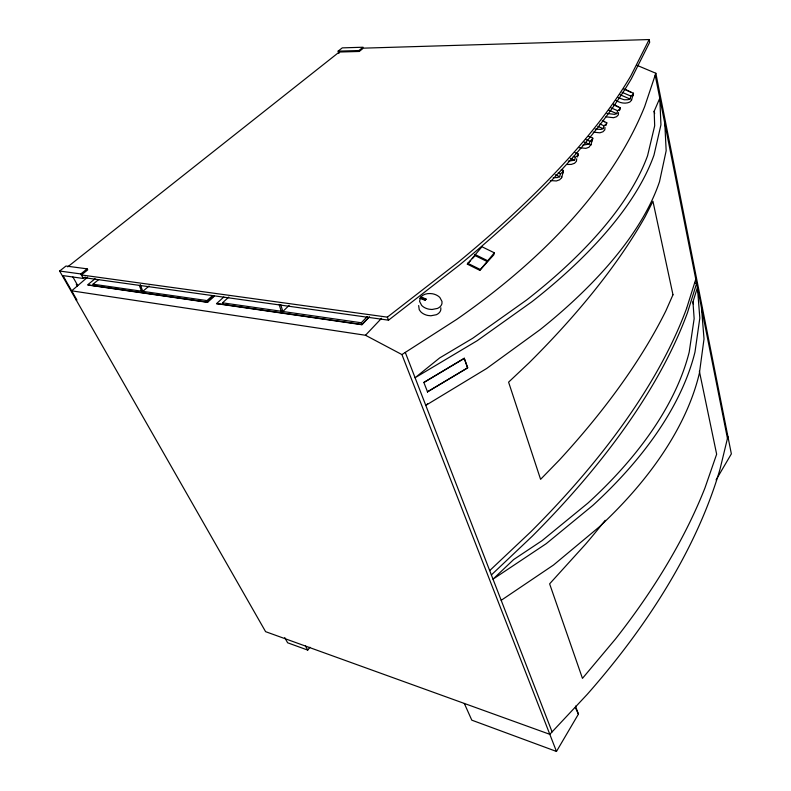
<?xml version="1.0" encoding="UTF-8"?>
<svg xmlns="http://www.w3.org/2000/svg" width="791" height="791" viewBox="0 0 791 791"><rect width="100%" height="100%" fill="white"/><g stroke="black" fill="none" stroke-linecap="round" stroke-linejoin="round"><path stroke-width="1.19" d="M440.844 307.798L440.795 309.864A10.323 7.475 6 0 1 436.345 314.729L430.907 315.777L427.971 315.48A11.944 8.642 6 0 1 420.624 311.664L419.24 309.716L418.657 305.563M632.671 94.742L632.582 96.126L633.492 93.239L623.575 88.987M616.11 100.477C620.095 103.038 625.355 104.125 629.784 102.069L631.475 100.309L633.492 93.239M631.475 100.309L631.525 99.468M613.638 104.857L620.322 107.764L620.263 108.634L617.662 110.73L610.929 107.803M618.503 112.579L618.335 114.873L616.594 116.682L613.589 117.711L605.975 116.831M619.531 109.227L619.432 110.651L620.322 107.764M602.238 120.746L606.746 122.724L606.677 123.614L604.017 125.789L599.776 123.92M604.986 127.519L604.789 129.872L602.999 131.741L599.924 132.799L593.181 132.146M578.992 147.699L585.854 148.362L588.988 147.264L590.917 144.417M590.828 145.336L592.756 138.148L588.504 136.25M575.097 152.594L578.33 154.057L578.231 155.006L575.423 157.31L573.248 156.331M576.708 158.783L576.441 161.285L574.543 163.272L571.329 164.409L567.374 164.488M550.289 180.546L556.35 180.961L559.633 179.794L561.59 177.738L563.33 171.449L563.439 170.47L561.264 169.472M561.59 177.738L561.709 176.759M420.219 298.395L420.298 297.9L425.35 299.888L425.954 298.978L420.901 296.991L420.436 297.9L420.219 298.395L425.271 300.372L425.954 298.978M467.323 264.145L481.927 246.752L494.326 252.804L493.871 254.732L479.811 270.334L467.323 264.145L470.655 260.506M479.811 270.334L494.326 252.804M727.918 436.533L720.047 469.053A652.002 355.564 -30.5 0 1 587.209 694.389L549.814 734.325L265.598 631.663L59.641 271.036L65.979 266.033L87.168 268.851L87.732 269.86L81.394 274.952L387.353 317.142L458.305 262.118A820.277 258.173 -25.6 0 0 630.832 75.877L649.154 39.55L363.366 48.152L359.243 51.464L339.25 52.028M553.235 177.668L557.269 177.589L559.642 176.739L560.433 173.832L563.33 171.449M562.638 173.377L563.439 170.47M568.314 161.107L574.592 160.217L575.423 157.31M577.499 156.964L578.33 154.057M582.927 145.06L589.087 144.209L589.938 141.302L592.677 139.068M591.905 141.055L592.756 138.148M595.139 129.022L600.933 129.437L603.147 128.676L604.017 125.789M605.876 125.621L606.746 122.724M606.984 113.469L614.607 114.359L616.782 113.617L617.662 110.73M692.956 301.925L697.425 287.479L699.817 318.081L695.002 351.955A393.414 214.064 -23.8 0 1 592.785 505.439L546.225 543.674L493.001 579.16L513.626 559.573L541.964 540.718L587.871 503.135A388.243 210.999 -23.8 0 0 689.208 352.064L694.152 318.644L692.956 301.925L693.42 304.219M686.628 308.352L695.783 279.213M618.206 97.698L624.178 99.755L627.886 99.715L630.012 99.004L630.911 96.126L633.443 94.089M636.834 65.258L655.838 73.256L644.675 106.567A899.278 452.234 -6.6 0 1 456.684 319.396L401.927 354.566L365.482 335.265L71.684 290.831L87.643 277.147M654.177 111.234L659.783 98.242L660.94 124.8L653.989 155.085A438.076 183.146 -22.7 0 1 531.789 301.826L477.2 340.703L415.087 377.742L439.638 357.947L472.672 338.291L526.47 300.096A432.222 180.427 -22.7 0 0 647.582 155.669L654.681 125.779L654.177 111.234L654.651 113.558M420.298 297.9L419.576 301.401L421.652 305.415A12.023 8.632 5.5 0 0 429.048 309.202L432.005 309.489L437.482 308.421A10.382 7.455 5.5 0 0 441.951 303.556L442.001 301.49L439.875 297.505A12.043 8.652 5.4 0 0 432.539 293.777C428.495 293.125 423.669 293.659 420.901 296.991M223.784 297.03L216.507 303.655L361.882 324.725L368.814 317.359M464.317 703.446L471.792 720.156L556.478 751.45L578.419 714.125L575.512 706.086M716.073 479.9L731.359 453.886L655.838 73.256M284.711 637.576L287.627 642.786L307.729 650.093L309.973 647.256M472.326 258.687L474.827 255.958M365.482 335.265L381.578 318.269M361.882 324.725L369.535 316.736M361.289 322.768L361.991 324.488L223.27 304.406L222.508 302.824L361.289 322.768L367.222 316.588M289.091 305.435L282.822 311.486L280.726 304.565M491.369 574.938L532.175 536.288A716.597 325.645 -28.3 0 0 687.508 312.583L696.614 283.396L694.597 283.198M489.698 570.608L530.662 531.938A718.366 324.696 -28.3 0 0 686.628 308.352M222.508 302.824L228.826 297.04M214.163 296.378L207.746 302.162L206.797 302.251L87.485 284.958L95.098 278.748M206.975 300.59L207.746 302.162L93.822 285.67L93.002 284.206L206.975 300.59L212.403 295.696M206.797 302.251L214.074 295.676M149.113 285.966L142.785 291.365L140.323 284.612M427.615 403.865L425.776 405.378L486.653 368.497L540.115 329.639A432.064 187.922 -22.8 0 0 659.526 181.623L666.16 150.765L664.816 123.574M93.002 284.206L98.667 279.579M76.124 299.898L76.925 300.026L62.993 275.614L83.371 278.472L85.171 277.018M59.641 271.036L80.83 273.943L87.168 268.851M338.133 51.138L358.926 50.545L363.049 47.233L342.266 47.875L338.133 51.138L338.963 53.442M67.7 266.854L339.912 51.504M82.808 277.473L388.539 320.177L459.314 265.133A819.071 259.072 -25.6 0 0 631.426 78.675L649.688 42.269L649.154 39.55M501.187 600.32L553.492 565.041L599.222 526.935A388.608 216.764 -23.9 0 0 699.412 373.095L704.02 338.934L701.508 307.986M467.689 367.815L427.437 391.861L467.689 367.815L464.228 358.274L423.847 382.468L427.585 391.98M464.376 358.392L423.847 382.468M88.543 285.076L93.822 285.67M216.507 303.655L223.27 304.406M624.92 89.136L631.238 92.438M613.539 104.155L618.107 106.864M420.822 297.485L425.874 299.463M622.042 92.31L630.911 96.126M620.045 94.712L630.012 99.004M608.941 110.206L616.782 113.617M597.858 126.352L603.147 128.676M585.647 139.394L589.938 141.302M583.748 141.816L589.087 144.209M570.271 158.259L574.592 160.217M558.238 172.824L560.433 173.832M555.262 174.732L559.642 176.739M474.877 254.435L487.335 260.555M474.669 255.394L487.108 261.514M467.521 263.185L480.028 269.375M602.732 120.341L604.581 121.725M72.891 276.969L77.686 285.442M76.243 284.187L77.449 286.322M80.83 273.943L83.371 278.472M305.425 645.881L307.729 650.093M575.364 707.668L578.419 714.125M387.353 317.142L388.539 320.177M401.927 354.566L556.478 751.45M405.289 352.41L552.088 731.893M139.424 285.551L141.47 291.177M358.926 50.545L359.243 51.464M464.228 358.274L467.54 367.696M279.124 304.337L281.23 311.259M699.363 371.157L716.646 454.212L704.989 487.869A658.814 353.251 -30.3 0 1 615.408 639.088L582.463 678.371L549.616 583.847L585.696 544.05A697.524 335.908 -28.9 0 0 605.224 520.29M655.195 75.185L727.453 438.422M672.973 294.766L665.913 310.764A731.576 317.863 -27.9 0 1 559.415 459.986L540.589 479.336L508.593 382.152L529.05 362.861A770.78 294.074 -26.9 0 0 645.149 216.655L652.941 201.29L672.973 294.766"/></g></svg>
